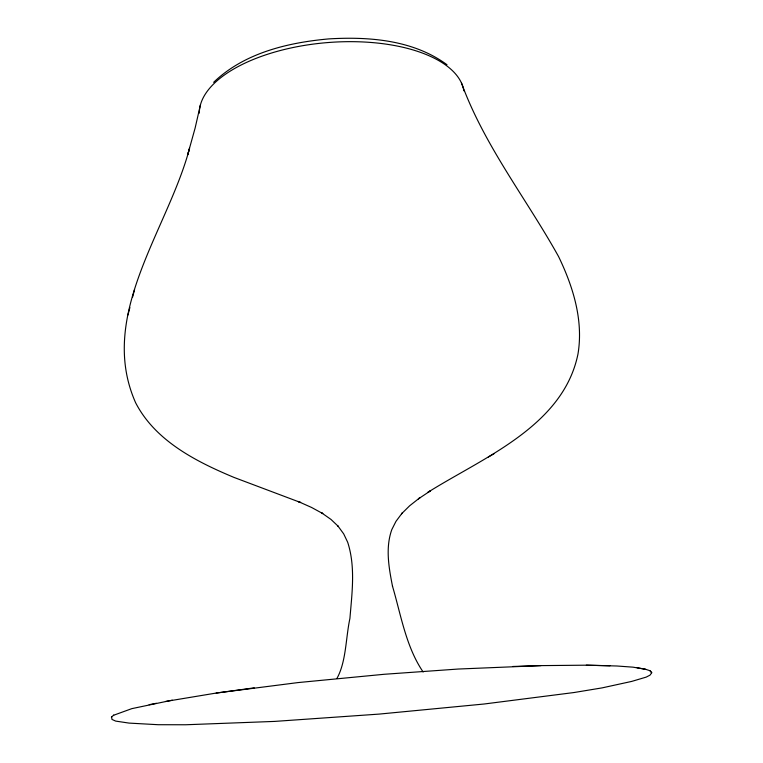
<?xml version="1.0" encoding="UTF-8"?>
<svg xmlns="http://www.w3.org/2000/svg" width="763" height="763" viewBox="0 0 763 763"><rect width="100%" height="100%" fill="white"/><g stroke="black" fill="none" stroke-linecap="round" stroke-linejoin="round"><path stroke-width="1.14" d="M200.421 104.903L195.109 128.117L187.66 154.86L189.558 148.308C167.879 229.978 96.939 315.396 135.623 402.75C155.27 440.88 196.053 461.548 233.955 477.4L300.66 502.531L298.095 501.453L311.59 507.471L322.825 513.594L321.633 512.87L331.028 519.46L338.448 526.527L337.98 526.05L343.703 533.9L347.699 542.293C355.653 566.88 351.962 593.213 349.921 618.402C345.725 637.858 346.278 661.464 337.036 678.259M127.917 315.033L129.891 307.556M132.6 297.074L134.584 289.539M111.608 717.001L111.961 719.404L115.652 721.092L129.071 723.095L158.265 724.716L185.619 724.764L274.651 721.407L379.182 714.092L484.009 704.02L574.043 692.527L602.055 687.892L631.716 681.407L646.194 677.115L649.971 675.169L651.745 672.804L649.876 670.687L645.632 669.294L633.042 667.167L616.876 665.994L586.346 665.183L540.986 665.613L458.248 669.037L384.209 674.282L297.961 682.589L216.177 693.062L165.437 701.493M113.515 715.293L131.808 708.646L172.285 700.167M213.63 82.328C244.16 52.943 287.727 42.604 328.767 38.903C369.206 36.481 413.365 39.962 446.994 64.731M111.388 717.201L113.735 715.084M423.141 671.993C405.973 646.824 400.976 614.968 392.478 586.146L392.535 586.413C388.901 567.825 385.248 547.968 391.81 529.598L395.968 521.367L402.177 513.06L401.567 513.766L409.664 505.774L419.917 497.695L418.382 498.868L430.523 490.8L427.957 492.288C482.95 457.666 563.342 426.24 577.992 353.927C583.571 320.288 573.089 286.592 558.573 256.559C526.394 198.638 484.362 145.733 461.424 82.89M488.387 457.008L494.052 453.727M149.128 704.688L156.377 703.276M216.177 693.062L254.232 687.845M512.793 666.48L540.986 665.613M610.009 665.756L586.346 665.183M645.632 669.294L636.962 667.701M651.707 672.623L650.133 670.849M199.343 113.124A132.829 61.717 -4.8 0 1 326.583 42.661A132.829 61.717 -4.8 0 1 463.894 90.864"/></g></svg>
